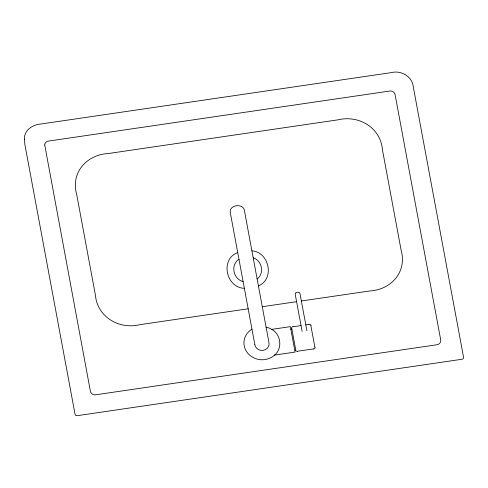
<?xml version="1.0" encoding="UTF-8"?>
<svg xmlns="http://www.w3.org/2000/svg" width="488" height="488" viewBox="0 0 488 488"><rect width="100%" height="100%" fill="white"/><g stroke="black" fill="none" stroke-linecap="round" stroke-linejoin="round"><path stroke-width="0.73" d="M274.652 355.136C282.717 348.371 280.978 334.134 271.657 329.333A18.843 17.397 4.9 0 0 266.088 327.155M257.133 278.99C264.758 273.457 261.934 260.452 253.187 257.743M238.98 259.335C230.141 264.679 233.331 279.368 243.103 281.533M258.426 285.925C275.031 278.965 269.254 252.076 251.893 250.801M237.723 252.583C219.862 259.055 226.017 287.841 244.36 288.298M248.172 308.788L140.16 324.624C119.292 329.815 97.24 317.188 95.361 294.825L76.707 194.523C70.443 172.624 86.663 154.666 108.342 153.519L337.635 119.895C358.497 114.704 380.548 127.331 382.433 149.694L401.087 249.996C407.346 271.895 391.126 289.86 369.453 291L301.352 300.986M262.294 306.714L296.594 301.688M271.627 329.394L290.348 326.649L295.075 352.074L274.524 355.087M293.038 326.746L301.035 325.575M305.793 324.874L309.032 324.404M290.86 329.394L291.891 329.241M297.595 351.244L313.583 348.902M310.868 325.624L314.882 347.218M306.873 330.687L300.016 293.788C299.925 291.147 294.301 291.958 295.252 294.49L302.115 331.382M291.745 328.43L295.759 350.024M254.87 344.796L230.434 213.396C227.865 204.637 244.073 202.489 244.555 211.328L268.986 342.728A7.198 6.649 4.9 0 1 263.154 350.335A7.198 6.649 4.9 0 1 254.834 344.803M274.616 355.099A18.007 16.622 4.9 0 1 248.014 353.507A18.007 16.622 4.9 0 1 251.899 329.199M309.002 324.252A1.751 1.616 4.9 0 1 311.027 325.6M315.047 347.194A1.751 1.616 4.9 0 1 313.613 349.054M297.625 351.397A1.751 1.616 4.9 0 1 295.594 350.048M291.58 328.454A1.751 1.616 4.9 0 1 293.014 326.594M24.406 139.257L24.882 144.54L75.03 414.184L75.731 415.428L77.232 415.678L461.971 359.266L463.197 358.747L463.557 357.246L413.409 87.572C412.628 76.585 401.234 69.93 391.01 72.669L40.699 124.037C32.629 124.58 23.918 130.327 24.406 139.257M44.743 145.052L90.298 390.729C90.5 393.663 93.543 395.433 96.27 394.707L436.388 344.833C439.182 344.796 441.5 342.143 440.603 339.361L395.176 95.093C394.969 92.165 391.931 90.396 389.204 91.116L49.087 140.989C46.933 141.142 44.609 142.667 44.743 145.052"/></g></svg>
